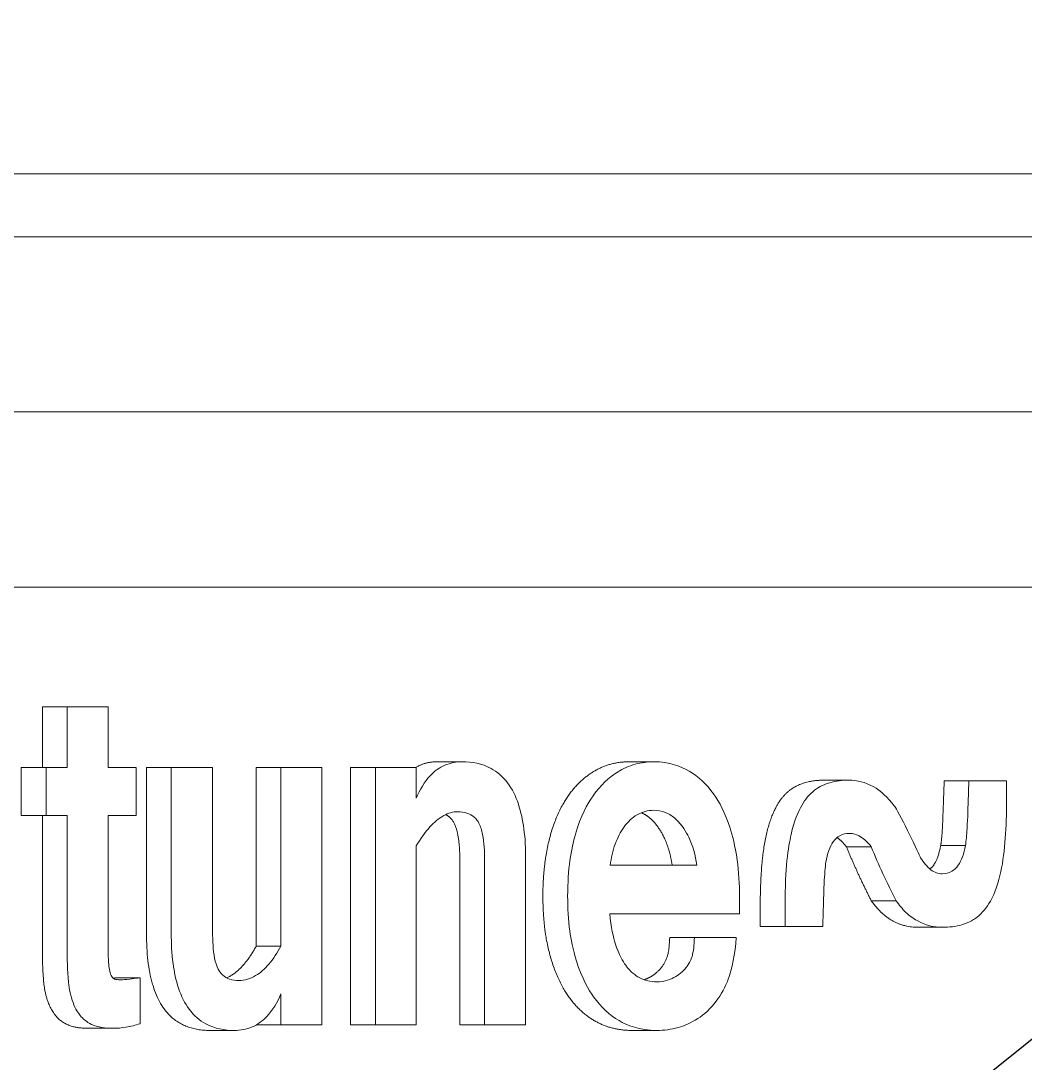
# Model space of a CAD drawing. Header units: inches. Extents: x 20 to 536, y 6 to 344.
# Drawn here: x 297.825 to 299.259, y 114.387 to 115.876 of the extents above; entities that cross this region are included whole.
import ezdxf

# ---------------------------------------------------------------- set-up
doc = ezdxf.new("R2010")
doc.units = ezdxf.units.IN
doc.header["$LTSCALE"] = 16
doc.header["$MEASUREMENT"] = 0
doc.layers.add('Symbol (ANSI)', color=7, linetype='Continuous', lineweight=25)
doc.layers.add('Visible (ANSI)', color=7, linetype='Continuous', lineweight=50)
doc.styles.add('Standard D-E', font='arial.ttf')
doc.dimstyles.new('in [mm] D-E NeptuneBenson$7', dxfattribs={"dimscale": 16, "dimtxt": 0.15, "dimasz": 0.098425, "dimexe": 0.125, "dimexo": 0.063, "dimgap": 0.031496, "dimtad": 0, "dimtih": 1, "dimtoh": 1, "dimdec": 4, "dimrnd": 1e-08, "dimzin": 3, "dimdsep": 46, "dimlunit": 5, "dimtxsty": 'Standard D-E', "dimcen": 0.09, "dimdle": 0.393701, "dimclrd": 256, "dimclre": 256, "dimclrt": 256, "dimadec": 1, "dimazin": 1, "dimtfac": 1, "dimtofl": 0, "dimtmove": 0, "dimatfit": 3, "dimfxl": 1, "dimfrac": 1, "dimtolj": 1, "dimtzin": 4, "dimlwd": -1, "dimlwe": -1, "dimarcsym": 0})

msp = doc.modelspace()

# ---------------------------------------------------------------- linework, layer by layer
at = {"layer": 'Visible (ANSI)', "linetype": 'Continuous', "lineweight": 18}
for p, q in [((303.44393, 115.65734), (294.39296, 115.65734)), ((294.347, 115.56734), (303.89294, 115.56734)), ((294.94362, 115.31731), (303.29632, 115.31731)), ((296.86607, 115.06731), (301.37388, 115.06731)), ((297.85578, 114.89625), (297.89113, 114.89625)), ((297.85578, 114.80972), (297.85578, 114.89625)), ((297.94982, 114.89625), (297.89113, 114.89625)), ((297.89113, 114.89625), (297.89113, 114.80972)), ((297.94982, 114.80972), (297.94982, 114.89625)), ((298.42015, 114.81781), (298.45551, 114.81781)), ((298.6934, 114.81781), (298.72875, 114.81781)), ((297.82572, 114.80972), (297.86107, 114.80972)), ((297.82572, 114.74089), (297.82572, 114.80972)), ((297.89113, 114.80972), (297.86107, 114.80972)), ((297.86107, 114.80972), (297.86107, 114.74089)), ((297.9899, 114.80972), (297.94982, 114.80972)), ((297.9899, 114.74089), (297.9899, 114.80972)), ((298.00449, 114.80972), (298.03984, 114.80972)), ((298.00449, 114.57287), (298.00449, 114.80972)), ((298.09889, 114.80972), (298.03984, 114.80972)), ((298.03984, 114.80972), (298.03984, 114.57287)), ((298.09889, 114.5754), (298.09889, 114.80972)), ((298.16122, 114.55465), (298.16122, 114.80972)), ((298.16122, 114.80972), (298.19658, 114.80972)), ((298.25491, 114.80972), (298.19658, 114.80972)), ((298.19658, 114.80972), (298.19658, 114.55465)), ((298.25491, 114.44231), (298.25491, 114.80972)), ((298.29598, 114.44231), (298.29598, 114.80972)), ((298.29598, 114.80972), (298.33134, 114.80972)), ((298.38967, 114.80972), (298.33134, 114.80972)), ((298.33134, 114.80972), (298.33134, 114.44231)), ((298.38967, 114.76569), (298.38967, 114.80972)), ((298.97201, 114.7915), (299.00736, 114.7915)), ((299.14377, 114.79048), (299.17913, 114.79048)), ((299.23281, 114.79048), (299.17913, 114.79048)), ((299.23281, 114.76063), (299.23281, 114.79048)), ((297.82572, 114.74089), (297.86107, 114.74089)), ((297.85578, 114.55364), (297.85578, 114.74089)), ((297.86107, 114.74089), (297.89113, 114.74089)), ((297.89113, 114.74089), (297.89113, 114.55364)), ((297.94982, 114.55111), (297.94982, 114.74089)), ((297.94982, 114.74089), (297.9899, 114.74089)), ((298.38967, 114.44231), (298.38967, 114.69787)), ((299.13876, 114.69838), (299.17412, 114.69838)), ((299.00421, 114.69636), (299.03957, 114.69636)), ((298.452, 114.44231), (298.452, 114.67662)), ((298.48736, 114.67662), (298.48736, 114.44231)), ((298.54604, 114.44231), (298.54604, 114.67915)), ((298.79066, 114.67004), (298.66684, 114.67004)), ((298.85149, 114.60071), (298.85149, 114.62551)), ((298.88111, 114.58249), (298.88111, 114.61285)), ((298.91647, 114.61285), (298.91647, 114.58249)), ((299.03964, 114.61943), (299.075, 114.61943)), ((298.66613, 114.60071), (298.85149, 114.60071)), ((298.88111, 114.58249), (298.91647, 114.58249)), ((298.91647, 114.58249), (298.9705, 114.58249)), ((299.10656, 114.58148), (299.14191, 114.58148)), ((298.75173, 114.5668), (298.78708, 114.5668)), ((298.84684, 114.5668), (298.78708, 114.5668)), ((298.16122, 114.55465), (298.19658, 114.55465)), ((297.95991, 114.50911), (297.99526, 114.50911)), ((297.99526, 114.44382), (297.99526, 114.50911)), ((298.19658, 114.48634), (298.19658, 114.44231)), ((297.92126, 114.43725), (297.95662, 114.43725)), ((298.09467, 114.43421), (298.13002, 114.43421)), ((298.16155, 114.44231), (298.19658, 114.44231)), ((298.19658, 114.44231), (298.25491, 114.44231)), ((298.29598, 114.44231), (298.33134, 114.44231)), ((298.33134, 114.44231), (298.38967, 114.44231)), ((298.452, 114.44231), (298.48736, 114.44231)), ((298.48736, 114.44231), (298.54604, 114.44231)), ((298.69769, 114.43421), (298.73305, 114.43421))]:
    msp.add_line(p, q, dxfattribs=at)
for points in [[(298.3889, 114.80972), (298.40281, 114.81781), (298.42015, 114.81781)], [(298.57065, 114.62601), (298.57065, 114.67004), (298.58819, 114.74089), (298.62075, 114.79048), (298.66656, 114.81781), (298.6934, 114.81781)], [(298.88111, 114.61285), (298.88111, 114.66093), (298.89113, 114.72773), (298.91296, 114.77227), (298.94803, 114.7915), (298.97201, 114.7915)], [(299.13876, 114.69838), (299.14055, 114.70749), (299.14234, 114.74848), (299.14377, 114.79048)], [(299.00421, 114.69636), (298.99774, 114.70484), (298.99086, 114.70958)], [(299.03964, 114.61943), (299.01996, 114.65789), (299.00421, 114.69636)], [(298.69769, 114.43421), (298.66942, 114.43421), (298.62254, 114.46002), (298.58891, 114.51012), (298.57065, 114.58046), (298.57065, 114.62601)], [(299.10656, 114.58148), (299.06612, 114.58148), (299.03964, 114.61943)], [(298.09467, 114.43421), (298.00449, 114.43421), (298.00449, 114.57287)], [(297.92126, 114.43725), (297.89979, 114.43725), (297.87403, 114.45243), (297.85935, 114.4838), (297.85578, 114.52581), (297.85578, 114.55364)], [(298.119, 114.50931), (298.1418, 114.51912), (298.16122, 114.55465)], [(297.95687, 114.50879), (297.95833, 114.50894), (297.95991, 114.50911)]]:
    msp.add_open_spline(points, degree=2, dxfattribs=at)
for points, degree, knots in [([(298.45551, 114.81781), (298.447, 114.81781), (298.43852, 114.81635), (298.42282, 114.80953), (298.41584, 114.80458), (298.40136, 114.78915), (298.39487, 114.7781), (298.38967, 114.76569)], 3, [-0.28699786, -0.28699786, -0.28699786, -0.28699786, -0.19530538, -0.19530538, -0.10997007, -0.10997007, 0, 0, 0, 0]), ([(298.54604, 114.67915), (298.54604, 114.69347), (298.54532, 114.70808), (298.54184, 114.73422), (298.53936, 114.74612), (298.53182, 114.76863), (298.5268, 114.77889), (298.51344, 114.79681), (298.50541, 114.80361), (298.48361, 114.81538), (298.46935, 114.81781), (298.45551, 114.81781)], 3, [-0.54983804, -0.54983804, -0.54983804, -0.54983804, -0.44076065, -0.44076065, -0.34737427, -0.34737427, -0.25125884, -0.25125884, -0.14914917, -0.14914917, 0, 0, 0, 0]), ([(298.72875, 114.81781), (298.71991, 114.81781), (298.71112, 114.8167), (298.69302, 114.81163), (298.68505, 114.80783), (298.66468, 114.79543), (298.65265, 114.78412), (298.63397, 114.75745), (298.62456, 114.7402), (298.61101, 114.69298), (298.60601, 114.66465), (298.60601, 114.62601)], 3, [-1.4919316, -1.4919316, -1.4919316, -1.4919316, -1.2903014, -1.2903014, -1.0712515, -1.0712515, -0.6411915, -0.6411915, -0.2943902, -0.2943902, 0, 0, 0, 0]), ([(298.85149, 114.62551), (298.85149, 114.64298), (298.85048, 114.66051), (298.84524, 114.69806), (298.84116, 114.71295), (298.83102, 114.7447), (298.82252, 114.76039), (298.80441, 114.78603), (298.79276, 114.79678), (298.76819, 114.81107), (298.75169, 114.81781), (298.72875, 114.81781)], 3, [-0.95374288, -0.95374288, -0.95374288, -0.95374288, -0.86423892, -0.86423892, -0.75775194, -0.75775194, -0.52950742, -0.52950742, -0.24718032, -0.24718032, 0, 0, 0, 0]), ([(299.00736, 114.7915), (298.99843, 114.7915), (298.98936, 114.7905), (298.97344, 114.78586), (298.96578, 114.78264), (298.95149, 114.7717), (298.94541, 114.76445), (298.93541, 114.7469), (298.92962, 114.73363), (298.92108, 114.69607), (298.91647, 114.66612), (298.91647, 114.61285)], 3, [-2.3834325, -2.3834325, -2.3834325, -2.3834325, -1.8060438, -1.8060438, -1.3327779, -1.3327779, -0.8613347, -0.8613347, -0.4059085, -0.4059085, 0, 0, 0, 0]), ([(299.07213, 114.75506), (299.06348, 114.76681), (299.05367, 114.77612), (299.03127, 114.78871), (299.01947, 114.7915), (299.00736, 114.7915)], 3, [-0.2596696, -0.2596696, -0.2596696, -0.2596696, -0.13042883, -0.13042883, 0, 0, 0, 0]), ([(299.17913, 114.79048), (299.17748, 114.74209), (299.17681, 114.72758), (299.17605, 114.71337), (299.1753, 114.70439), (299.17412, 114.69838)], 3, [-0.073344423, -0.073344423, -0.073344423, -0.073344423, -0.047519074, -0.047519074, 0, 0, 0, 0]), ([(299.14191, 114.58148), (299.15091, 114.58148), (299.16006, 114.58249), (299.18033, 114.5885), (299.18749, 114.59351), (299.19821, 114.60185), (299.20447, 114.60945), (299.21667, 114.63115), (299.22142, 114.64585), (299.23097, 114.69023), (299.23281, 114.72574), (299.23281, 114.76063)], 3, [-0.58963682, -0.58963682, -0.58963682, -0.58963682, -0.55353283, -0.55353283, -0.50652615, -0.50652615, -0.40328783, -0.40328783, -0.26584205, -0.26584205, 0, 0, 0, 0]), ([(298.38967, 114.69787), (298.39559, 114.70757), (298.40219, 114.71691), (298.41539, 114.73134), (298.42198, 114.73704), (298.4355, 114.74449), (298.44217, 114.74646), (298.44907, 114.74646)], 3, [-0.25414778, -0.25414778, -0.25414778, -0.25414778, -0.15637481, -0.15637481, -0.07435436, -0.07435436, 0, 0, 0, 0]), ([(298.452, 114.67662), (298.452, 114.71609), (298.43899, 114.73862), (298.43194, 114.74242)], 2, [0, 0, 0, 1, 1.4841124, 1.4841124, 1.4841124]), ([(298.44907, 114.74646), (298.45344, 114.74646), (298.45795, 114.74595), (298.46587, 114.74338), (298.46944, 114.74153), (298.47568, 114.73596), (298.47774, 114.73291), (298.48165, 114.72557), (298.4833, 114.7198), (298.48664, 114.70306), (298.48736, 114.68973), (298.48736, 114.67662)], 3, [-0.24371502, -0.24371502, -0.24371502, -0.24371502, -0.20910445, -0.20910445, -0.17940168, -0.17940168, -0.15075746, -0.15075746, -0.09989135, -0.09989135, 0, 0, 0, 0]), ([(298.66684, 114.67004), (298.66814, 114.68061), (298.67038, 114.69083), (298.67714, 114.7095), (298.6814, 114.71761), (298.69232, 114.73248), (298.69846, 114.73819), (298.71267, 114.74654), (298.7206, 114.74848), (298.72875, 114.74848)], 3, [-0.31166749, -0.31166749, -0.31166749, -0.31166749, -0.23705054, -0.23705054, -0.16576507, -0.16576507, -0.0878526, -0.0878526, 0, 0, 0, 0]), ([(298.7553, 114.67004), (298.75029, 114.70395), (298.72383, 114.73975), (298.71105, 114.74505)], 2, [0, 0, 0, 1, 1.6077222, 1.6077222, 1.6077222]), ([(298.72875, 114.74848), (298.73456, 114.74848), (298.74031, 114.7475), (298.75123, 114.74313), (298.75622, 114.73991), (298.76947, 114.72763), (298.77543, 114.71723), (298.78477, 114.69792), (298.78854, 114.68441), (298.79066, 114.67004)], 3, [-0.25145744, -0.25145744, -0.25145744, -0.25145744, -0.21404187, -0.21404187, -0.17828382, -0.17828382, -0.11189925, -0.11189925, 0, 0, 0, 0]), ([(299.11006, 114.68067), (299.10772, 114.68566), (299.0821, 114.74036), (299.07348, 114.75354), (299.07294, 114.7543), (299.07239, 114.75487), (299.07226, 114.75499), (299.07213, 114.75506)], 3, [-0.081233848, -0.081233848, -0.081233848, -0.081233848, -0.006321127, -0.006321127, -0.00143225, -0.00143225, 0, 0, 0, 0]), ([(298.9748, 114.67459), (298.97579, 114.68028), (298.97716, 114.68595), (298.98069, 114.69568), (298.98273, 114.69987), (298.98796, 114.70725), (298.99106, 114.71016), (298.99886, 114.71462), (299.00346, 114.71559), (299.00808, 114.71559)], 3, [-0.17401034, -0.17401034, -0.17401034, -0.17401034, -0.12936578, -0.12936578, -0.09065897, -0.09065897, -0.0497718, -0.0497718, 0, 0, 0, 0]), ([(299.00808, 114.71559), (299.01087, 114.71559), (299.01362, 114.71519), (299.01911, 114.71357), (299.02178, 114.71236), (299.03, 114.70733), (299.03506, 114.70226), (299.03957, 114.69636)], 3, [-0.12657462, -0.12657462, -0.12657462, -0.12657462, -0.09654482, -0.09654482, -0.06622492, -0.06622492, 0, 0, 0, 0]), ([(299.12365, 114.66457), (299.12528, 114.66601), (299.13519, 114.67763), (299.13876, 114.69838)], 2, [0.8223436, 0.8223436, 0.8223436, 1, 2, 2, 2]), ([(299.17412, 114.69838), (299.17315, 114.69278), (299.17182, 114.68719), (299.16838, 114.67764), (299.1664, 114.67354), (299.16123, 114.66629), (299.15807, 114.66339), (299.15022, 114.65888), (299.14554, 114.65789), (299.14084, 114.65789)], 3, [-0.17274752, -0.17274752, -0.17274752, -0.17274752, -0.12892677, -0.12892677, -0.09125466, -0.09125466, -0.05069558, -0.05069558, 0, 0, 0, 0]), ([(299.03957, 114.69636), (299.0449, 114.68333), (299.05049, 114.67051), (299.0623, 114.64486), (299.06855, 114.63204), (299.075, 114.61943)], 3, [-0.23324276, -0.23324276, -0.23324276, -0.23324276, -0.11854585, -0.11854585, 0, 0, 0, 0]), ([(298.9705, 114.58249), (298.97087, 114.60136), (298.97145, 114.62507), (298.97296, 114.65657), (298.97374, 114.66807), (298.9748, 114.67459)], 3, [-0.12909353, -0.12909353, -0.12909353, -0.12909353, -0.05099445, -0.05099445, 0, 0, 0, 0]), ([(299.14084, 114.65789), (299.1381, 114.65789), (299.1354, 114.65837), (299.13002, 114.66029), (299.12741, 114.66174), (299.11925, 114.66778), (299.11431, 114.67392), (299.11006, 114.68067)], 3, [-0.12863255, -0.12863255, -0.12863255, -0.12863255, -0.09912652, -0.09912652, -0.06883712, -0.06883712, 0, 0, 0, 0]), ([(298.60601, 114.62601), (298.60601, 114.60925), (298.60694, 114.59236), (298.61067, 114.56501), (298.61333, 114.5499), (298.62648, 114.50815), (298.63597, 114.4922), (298.65359, 114.46732), (298.66573, 114.45612), (298.69108, 114.44144), (298.70844, 114.43421), (298.73305, 114.43421)], 3, [-1.1520732, -1.1520732, -1.1520732, -1.1520732, -0.9328917, -0.9328917, -0.7880369, -0.7880369, -0.5752915, -0.5752915, -0.2652163, -0.2652163, 0, 0, 0, 0]), ([(299.075, 114.61943), (299.07931, 114.61324), (299.08401, 114.60767), (299.0941, 114.59809), (299.09938, 114.59413), (299.11675, 114.58428), (299.12922, 114.58148), (299.14191, 114.58148)], 3, [-0.26781171, -0.26781171, -0.26781171, -0.26781171, -0.20158046, -0.20158046, -0.13679537, -0.13679537, 0, 0, 0, 0]), ([(298.73305, 114.50354), (298.72455, 114.50354), (298.71612, 114.5053), (298.70301, 114.5125), (298.69613, 114.51743), (298.68497, 114.53263), (298.67916, 114.54191), (298.67187, 114.56581), (298.66724, 114.58239), (298.66613, 114.60071)], 3, [-1.9615665, -1.9615665, -1.9615665, -1.9615665, -1.0582577, -1.0582577, -0.4670175, -0.4670175, -0.1401197, -0.1401197, 0, 0, 0, 0]), ([(298.03984, 114.57287), (298.03984, 114.55852), (298.04057, 114.54387), (298.04405, 114.51769), (298.04654, 114.50576), (298.05406, 114.48327), (298.05908, 114.47302), (298.0724, 114.45514), (298.08039, 114.44836), (298.10209, 114.43663), (298.11626, 114.43421), (298.13002, 114.43421)], 3, [-0.54882756, -0.54882756, -0.54882756, -0.54882756, -0.43951235, -0.43951235, -0.34598462, -0.34598462, -0.25005812, -0.25005812, -0.14831849, -0.14831849, 0, 0, 0, 0]), ([(298.13646, 114.50557), (298.13203, 114.50557), (298.12746, 114.50609), (298.11961, 114.50875), (298.11617, 114.5106), (298.11034, 114.51593), (298.10833, 114.51881), (298.10446, 114.52619), (298.10286, 114.53192), (298.09959, 114.54864), (298.09889, 114.56216), (298.09889, 114.5754)], 3, [-0.25342297, -0.25342297, -0.25342297, -0.25342297, -0.21349345, -0.21349345, -0.18069807, -0.18069807, -0.15097762, -0.15097762, -0.10090432, -0.10090432, 0, 0, 0, 0]), ([(298.71516, 114.50652), (298.71627, 114.5069), (298.72703, 114.51113), (298.74206, 114.5253), (298.75101, 114.54453), (298.75173, 114.5668)], 2, [0.8857249, 0.8857249, 0.8857249, 1, 2, 3, 4, 4, 4]), ([(298.73305, 114.43421), (298.74346, 114.43421), (298.75381, 114.43555), (298.77202, 114.44079), (298.78186, 114.44461), (298.80004, 114.45648), (298.81062, 114.46487), (298.82829, 114.49022), (298.83295, 114.50103), (298.84136, 114.52252), (298.845, 114.54363), (298.84684, 114.5668)], 3, [-0.51058672, -0.51058672, -0.51058672, -0.51058672, -0.39585732, -0.39585732, -0.30581684, -0.30581684, -0.23379286, -0.23379286, -0.17764071, -0.17764071, 0, 0, 0, 0]), ([(298.78708, 114.5668), (298.78673, 114.55596), (298.78569, 114.54654), (298.78335, 114.53867), (298.78161, 114.5329), (298.7724, 114.51993), (298.76677, 114.51482), (298.75408, 114.50735), (298.74464, 114.50354), (298.73305, 114.50354)], 3, [-1.3567512, -1.3567512, -1.3567512, -1.3567512, -0.3873837, -0.3873837, -0.2508201, -0.2508201, -0.1248926, -0.1248926, 0, 0, 0, 0]), ([(297.89113, 114.55364), (297.89113, 114.5368), (297.89146, 114.51988), (297.89406, 114.49293), (297.89611, 114.48306), (297.90322, 114.46439), (297.90726, 114.45869), (297.91353, 114.45107), (297.91857, 114.44631), (297.93513, 114.43866), (297.94589, 114.43725), (297.95662, 114.43725)], 3, [-0.45637652, -0.45637652, -0.45637652, -0.45637652, -0.34795416, -0.34795416, -0.28133028, -0.28133028, -0.21146767, -0.21146767, -0.11555685, -0.11555685, 0, 0, 0, 0]), ([(297.96628, 114.50658), (297.96374, 114.50658), (297.96114, 114.5066), (297.95771, 114.50803), (297.9568, 114.50874), (297.95527, 114.5105), (297.95453, 114.5116), (297.95299, 114.51481), (297.9522, 114.51783), (297.95067, 114.52646), (297.94982, 114.53422), (297.94982, 114.55111)], 3, [-0.46029222, -0.46029222, -0.46029222, -0.46029222, -0.32463762, -0.32463762, -0.26853254, -0.26853254, -0.21873732, -0.21873732, -0.12874165, -0.12874165, 0, 0, 0, 0]), ([(298.19658, 114.55465), (298.19143, 114.54523), (298.18563, 114.5363), (298.17344, 114.52207), (298.16722, 114.51645), (298.15275, 114.50786), (298.14477, 114.50557), (298.13646, 114.50557)], 3, [-0.25985251, -0.25985251, -0.25985251, -0.25985251, -0.16904466, -0.16904466, -0.0895398, -0.0895398, 0, 0, 0, 0]), ([(297.99526, 114.50911), (297.99249, 114.50881), (297.98083, 114.50758), (297.97546, 114.50694), (297.97241, 114.50658), (297.96628, 114.50658)], 3, [-0.29682219, -0.29682219, -0.29682219, -0.29682219, -0.06611673, -0.06611673, 0, 0, 0, 0]), ([(298.13002, 114.43421), (298.13858, 114.43421), (298.14711, 114.43566), (298.16292, 114.44244), (298.16996, 114.44737), (298.18464, 114.46277), (298.19126, 114.47384), (298.19658, 114.48634)], 3, [-0.28914927, -0.28914927, -0.28914927, -0.28914927, -0.1969143, -0.1969143, -0.11111134, -0.11111134, 0, 0, 0, 0]), ([(297.95662, 114.43725), (297.96283, 114.43725), (297.96906, 114.43784), (297.98195, 114.44004), (297.98866, 114.44173), (297.99526, 114.44382)], 3, [-0.13991373, -0.13991373, -0.13991373, -0.13991373, -0.07297611, -0.07297611, 0, 0, 0, 0])]:
    msp.add_open_spline(points, degree=degree, knots=knots, dxfattribs=at)

# ---------------------------------------------------------------- leaders
at = {"layer": 'Symbol (ANSI)', "annotation_type": 0, "has_hookline": 1, "hookline_direction": 0, "text_width": 23.73806}
msp.add_leader([(297.35223, 112.87981), (308.78926, 122.08039), (310.36406, 122.08039)], dimstyle='in [mm] D-E NeptuneBenson$7', override={"dimtad": 0}, dxfattribs=at)

doc.saveas('drawing.dxf')
